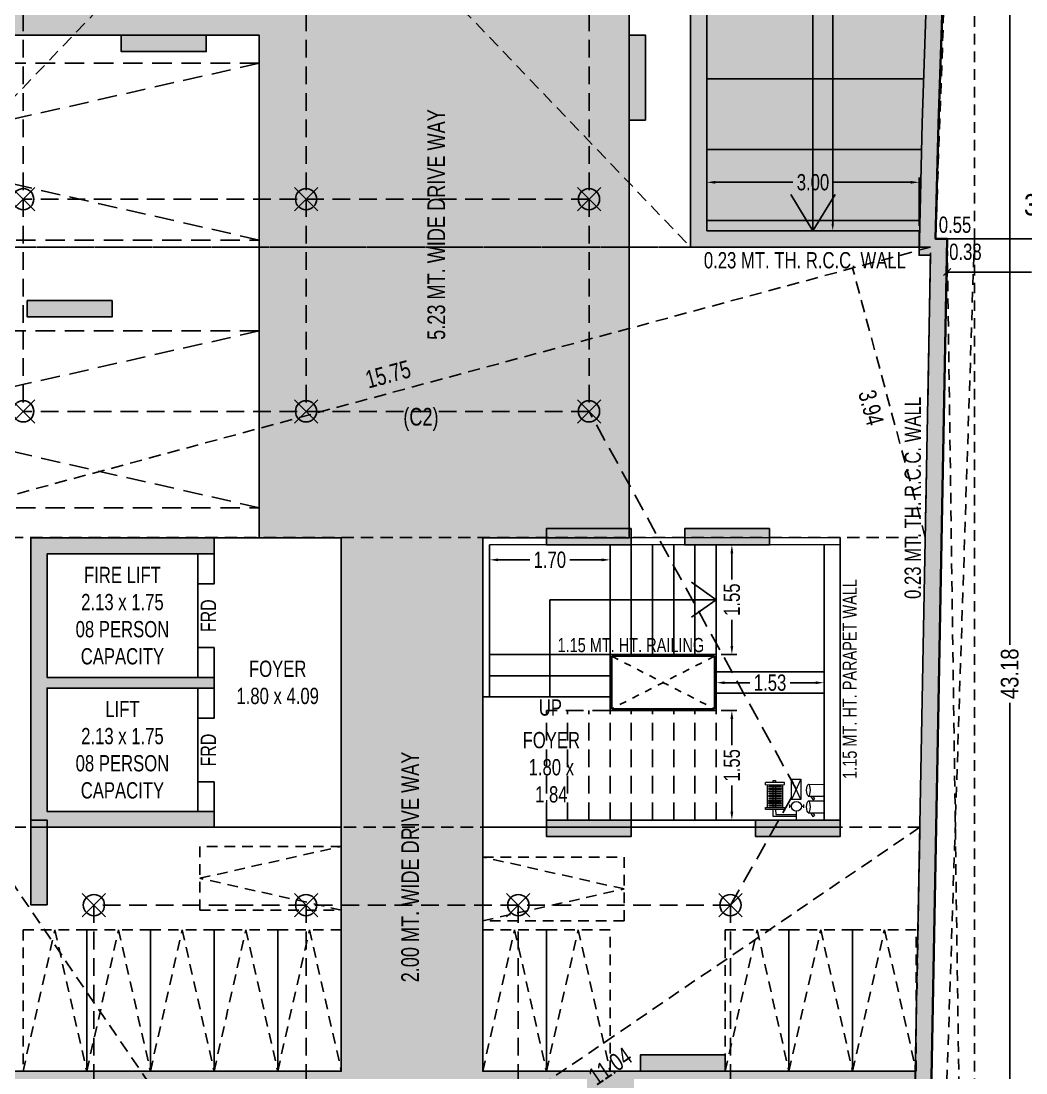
# Model space of a CAD drawing. Header units: millimetres. Extents: x 49 to 419, y 19 to 121.
# Drawn here: x 236.67 to 250.88, y 63.7 to 78.57 of the extents above; entities that cross this region are included whole.
import ezdxf
from ezdxf.enums import TextEntityAlignment as Align

# ---------------------------------------------------------------- set-up
doc = ezdxf.new("R2010")
doc.units = ezdxf.units.MM
doc.header["$MEASUREMENT"] = 0
doc.header["$PDMODE"] = 32
doc.header["$PDSIZE"] = 0.3
doc.linetypes.add('CONTINOUS', pattern=[0])
doc.linetypes.add('HIDDEN', pattern=[0.375, 0.25, -0.125])
for name, color, linetype, lineweight in [('A_BUILT UP', 1, 'Continuous', 35), ('A_DIM', 7, 'Continuous', 25), ('A_FIRE SYSTEM', 1, 'HIDDEN', 25), ('F.P.LINE', 1, 'Continuous', 30), ('g-r.c.c', 5, 'Continuous', 30), ('g-sol250', 250, 'Continuous', 9)]:
    doc.layers.add(name, color=color, linetype=linetype, lineweight=lineweight)
for name, color, linetype in [('A_CAR', 251, 'HIDDEN'), ('A_DUCT', 2, 'HIDDEN'), ('A_LESS WORK', 251, 'HIDDEN'), ('A_MARGIN', 7, 'Continuous'), ('A_PARKING', 7, 'HIDDEN'), ('A_RAMP', 7, 'Continuous'), ('A_ROAD', 73, 'Continuous'), ('A_SCOOTER', 251, 'HIDDEN'), ('A_STAIR', 144, 'Continuous'), ('A_TEXT', 7, 'Continuous'), ('A_TEXT C.', 7, 'Continuous'), ('A_Text D&W', 7, 'Continuous'), ('A_Text Wall', 2, 'Continuous'), ('A_Wall', 7, 'Continuous'), ('K DIM IN TO IN', 7, 'Continuous')]:
    doc.layers.add(name, color=color, linetype=linetype)
doc.styles.add('AAAAA', font='arial.ttf', dxfattribs={"width": 0.7})
doc.styles.add('AAL', font='simplex.shx')
doc.styles.add('ARIAL', font='arial.ttf')
doc.styles.add('Dinesh', font='swisscl.ttf')
doc.styles.add('ROMAND', font='swissc.ttf')
doc.styles.add('SWISS', font='swisscl.ttf')
doc.dimstyles.new('Dim', dxfattribs={"dimtxt": 0.21, "dimasz": 0.1, "dimexe": 0.0625, "dimexo": 0.0625, "dimgap": 9e-05, "dimtad": 0, "dimtoh": 1, "dimzin": 0, "dimdsep": 46, "dimtxsty": 'Dinesh', "dimcen": 0, "dimclrd": 256, "dimclre": 256, "dimclrt": 256, "dimadec": 0, "dimazin": 0, "dimtfac": 1, "dimtofl": 0, "dimtmove": 0, "dimatfit": 3, "dimfxl": 0, "dimtolj": 1, "dimtzin": 0, "dimlwd": -1, "dimarcsym": 1})
doc.dimstyles.new('GP', dxfattribs={"dimtxt": 0.23, "dimasz": 0.125, "dimexe": 0.025, "dimexo": 0.1, "dimgap": 0.05, "dimtad": 0, "dimzin": 0, "dimdsep": 46, "dimtxsty": 'AAL', "dimblk": 'ARCHTICK', "dimcen": -90, "dimdle": 0.025, "dimse1": 1, "dimse2": 1, "dimclrd": 256, "dimclre": 256, "dimclrt": 256, "dimazin": 0, "dimtfac": 1, "dimtix": 1, "dimtmove": 2, "dimatfit": 1, "dimfxl": 0.18, "dimtolj": 1, "dimtzin": 0, "dimlwd": -1, "dimlwe": -1, "dimarcsym": 2})
doc.dimstyles.new('LESSWORK', dxfattribs={"dimtxt": 0.23, "dimasz": 0.23, "dimexe": 0.23, "dimexo": 0.23, "dimgap": 0.05, "dimtad": 0, "dimzin": 0, "dimdsep": 46, "dimtxsty": 'AAAAA', "dimblk": 'NONE', "dimcen": 0.09, "dimdle": 0.23, "dimse1": 1, "dimse2": 1, "dimsd1": 1, "dimsd2": 1, "dimclrd": 256, "dimclre": 256, "dimclrt": 256, "dimadec": 0, "dimazin": 0, "dimtfac": 1, "dimtix": 1, "dimtofl": 0, "dimtmove": 2, "dimatfit": 3, "dimfxl": 0.23, "dimtolj": 1, "dimtzin": 0, "dimarcsym": 0})
doc.dimstyles.new('PARKING', dxfattribs={"dimtxt": 0.5, "dimasz": 0.12, "dimexe": 0.1, "dimexo": 0, "dimgap": 0.1, "dimtad": 0, "dimzin": 0, "dimdsep": 46, "dimtxsty": 'AAAAA', "dimblk1": 'OBLIQUE', "dimblk2": 'OBLIQUE', "dimsah": 1, "dimcen": 0, "dimdle": 0.1, "dimse1": 1, "dimse2": 1, "dimsd1": 1, "dimsd2": 1, "dimclrd": 7, "dimclre": 7, "dimclrt": 7, "dimadec": 0, "dimazin": 0, "dimtfac": 1, "dimtix": 1, "dimtofl": 0, "dimtmove": 2, "dimatfit": 3, "dimldrblk": 'OBLIQUE', "dimfxl": 0.1, "dimtolj": 1, "dimtzin": 0, "dimarcsym": 0})
doc.dimstyles.new('S-100', dxfattribs={"dimtxt": 0.23, "dimasz": 0.12, "dimexe": 0.1, "dimexo": 0, "dimgap": 0.1, "dimtad": 0, "dimzin": 0, "dimdsep": 46, "dimtxsty": 'ROMAND', "dimblk1": 'OBLIQUE', "dimblk2": 'OBLIQUE', "dimsah": 1, "dimcen": 0, "dimdle": 0.1, "dimclrd": 7, "dimclre": 7, "dimclrt": 7, "dimadec": 0, "dimazin": 0, "dimtfac": 1, "dimtix": 1, "dimtofl": 0, "dimtmove": 2, "dimatfit": 3, "dimldrblk": 'OBLIQUE', "dimfxl": 0.1, "dimtolj": 1, "dimtzin": 0, "dimarcsym": 0})
doc.dimstyles.new('SAT', dxfattribs={"dimtxt": 0.23, "dimasz": 0.11, "dimexe": 0.075, "dimexo": 0.075, "dimgap": 0.06, "dimtad": 0, "dimzin": 4, "dimdsep": 46, "dimtxsty": 'ARIAL', "dimblk": 'ARCHTICK', "dimcen": 0, "dimclrd": 256, "dimclre": 256, "dimadec": 0, "dimazin": 0, "dimtfac": 0.6, "dimtix": 1, "dimtofl": 0, "dimtmove": 2, "dimatfit": 3, "dimfxl": 0, "dimtolj": 1, "dimtzin": 0, "dimlwd": -1, "dimlwe": -1, "dimarcsym": 1})

# ---------------------------------------------------------------- blocks, each defined once
blk = doc.blocks.new('A$C601668E3')
at = {"layer": 'A_FIRE SYSTEM', "color": 1, "linetype": 'CONTINOUS', "lineweight": 13}
for p, q in [((0, 0), (0.002, -0.126)), ((-0.166, -0.108), (-0.388, -0.112)), ((-0.388, -0.112), (-0.385, -0.278)), ((-0.229, -0.109), (-0.255, -0.071)), ((-0.197, -0.108), (-0.231, -0.058)), ((0.001, -0.052), (0.328, -0.047)), ((0.295, -0.076), (0.001, -0.081)), ((0.172, -0.146), (0.44, -0.142)), ((0.173, -0.175), (0.172, -0.146)), ((0.297, -0.144), (0.295, -0.076)), ((0.328, -0.047), (0.33, -0.143)), ((0.44, -0.142), (0.44, -0.17)), ((-0.163, -0.274), (-0.385, -0.278)), ((-0.192, -0.344), (-0.227, -0.294)), ((-0.097, -0.225), (-0.097, -0.174)), ((-0.066, -0.197), (-0.097, -0.198)), ((-0.058, -0.294), (0.073, -0.292)), ((-0.058, -0.294), (0.078, -0.579)), ((-0.053, -0.582), (-0.058, -0.294)), ((-0.053, -0.582), (0.073, -0.292)), ((0.073, -0.195), (0.104, -0.194)), ((0.073, -0.292), (0.078, -0.579)), ((0.104, -0.222), (0.103, -0.171)), ((0.44, -0.17), (0.173, -0.175)), ((0.199, -0.175), (0.204, -0.498)), ((0.204, -0.498), (0.199, -0.175)), ((0.396, -0.196), (0.221, -0.2)), ((0.221, -0.2), (0.221, -0.205)), ((0.221, -0.205), (0.396, -0.202)), ((0.397, -0.23), (0.222, -0.233)), ((0.222, -0.233), (0.222, -0.239)), ((0.222, -0.239), (0.397, -0.236)), ((0.398, -0.264), (0.222, -0.267)), ((0.222, -0.267), (0.222, -0.273)), ((0.222, -0.273), (0.398, -0.27)), ((0.303, -0.497), (0.297, -0.173)), ((0.33, -0.172), (0.336, -0.496)), ((0.396, -0.202), (0.396, -0.196)), ((0.397, -0.236), (0.397, -0.23)), ((0.398, -0.27), (0.398, -0.264)), ((0.414, -0.171), (0.42, -0.494)), ((-0.162, -0.344), (-0.384, -0.347)), ((-0.384, -0.347), (-0.381, -0.513)), ((-0.225, -0.345), (-0.251, -0.307)), ((0.398, -0.298), (0.223, -0.301)), ((0.223, -0.301), (0.223, -0.306)), ((0.223, -0.306), (0.398, -0.303)), ((0.399, -0.332), (0.223, -0.335)), ((0.223, -0.335), (0.224, -0.34)), ((0.224, -0.34), (0.399, -0.337)), ((0.399, -0.365), (0.224, -0.368)), ((0.224, -0.368), (0.224, -0.374)), ((0.224, -0.374), (0.399, -0.371)), ((0.4, -0.399), (0.225, -0.402)), ((0.225, -0.402), (0.225, -0.408)), ((0.225, -0.408), (0.4, -0.405)), ((0.4, -0.433), (0.225, -0.436)), ((0.225, -0.436), (0.225, -0.442)), ((0.225, -0.442), (0.401, -0.439)), ((0.398, -0.303), (0.398, -0.298)), ((0.399, -0.337), (0.399, -0.332)), ((0.399, -0.371), (0.399, -0.365)), ((0.4, -0.405), (0.4, -0.399)), ((0.401, -0.439), (0.4, -0.433)), ((-0.159, -0.51), (-0.381, -0.513)), ((0.078, -0.579), (-0.053, -0.582)), ((0.446, -0.494), (0.178, -0.499)), ((0.178, -0.499), (0.179, -0.528)), ((0.179, -0.528), (0.446, -0.523)), ((0.401, -0.467), (0.226, -0.47)), ((0.226, -0.47), (0.226, -0.475)), ((0.226, -0.475), (0.401, -0.472)), ((0.304, -0.556), (0.303, -0.525)), ((0.337, -0.556), (0.304, -0.556)), ((0.336, -0.525), (0.337, -0.556)), ((0.401, -0.472), (0.401, -0.467)), ((0.446, -0.494), (0.446, -0.523))]:
    blk.add_line(p, q, dxfattribs=at)
for centre, major_axis, ratio, start_param, end_param in [((-0.229, -0.089), (0.0218, 0.0226), 1, 0.810661, 1.722002), ((-0.165, -0.191), (-0.0014, 0.083), 0.29661, 1.570796327641413, 7.853981634820997), ((0.003, -0.196), (0.0485, 0.0502), 1, 3.926991, 10.210176), ((-0.225, -0.325), (0.0226, -0.0218), 1, 2.381457, 3.292798), ((-0.161, -0.427), (-0.0014, 0.083), 0.29661, 1.570796327641413, 7.853981634820997)]:
    blk.add_ellipse(centre, major_axis=major_axis, ratio=ratio, start_param=start_param, end_param=end_param, dxfattribs=at)
blk = doc.blocks.new('*D54')
at = {"layer": 'A_STAIR', "color": 7, "lineweight": -2, "transparency": 16777216}
for p, q in [((246.574, 71.165), (246.795, 71.165)), ((246.725, 71.045), (246.725, 70.675)), ((246.725, 69.736), (246.725, 70.106)), ((246.573, 69.616), (246.795, 69.616))]:
    blk.add_line(p, q, dxfattribs=at)
at = {"layer": 'A_STAIR', "color": 7, "transparency": 16777216}
for points in [[(246.705, 71.045), (246.745, 71.045), (246.725, 71.165)], [(246.705, 69.736), (246.745, 69.736), (246.725, 69.616)]]:
    blk.add_solid(points, dxfattribs=at)
at = {"layer": 'Defpoints', "color": 0, "transparency": 16777216}
for p in [(246.504, 71.165), (246.725, 71.165), (246.503, 69.616)]:
    blk.add_point(p, dxfattribs=at)
at = {"layer": 'A_STAIR', "color": 7, "transparency": 16777216, "insert": (246.725, 70.391), "char_height": 0.23, "attachment_point": 5, "rotation": 90, "style": 'Dinesh'}
blk.add_mtext('\\A1;1.55', dxfattribs=at)
blk = doc.blocks.new('_OBLIQUE')
at = {"color": 0, "linetype": 'ByBlock'}
blk.add_line((-0.5, -0.5), (0.5, 0.5), dxfattribs=at)
blk = doc.blocks.new('*D55')
at = {"layer": 'A_STAIR', "color": 7, "lineweight": -2, "transparency": 16777216}
for p, q in [((246.503, 69.3), (246.503, 69.147)), ((248.028, 69.3), (248.028, 69.147)), ((246.623, 69.217), (246.981, 69.217)), ((247.908, 69.217), (247.55, 69.217))]:
    blk.add_line(p, q, dxfattribs=at)
at = {"layer": 'A_STAIR', "color": 7, "transparency": 16777216}
for points in [[(246.623, 69.237), (246.623, 69.197), (246.503, 69.217)], [(247.908, 69.237), (247.908, 69.197), (248.028, 69.217)]]:
    blk.add_solid(points, dxfattribs=at)
at = {"layer": 'Defpoints', "color": 0, "transparency": 16777216}
for p in [(246.503, 69.37), (248.028, 69.37), (248.028, 69.217)]:
    blk.add_point(p, dxfattribs=at)
at = {"layer": 'A_STAIR', "color": 7, "transparency": 16777216, "insert": (247.265, 69.217), "char_height": 0.23, "attachment_point": 5, "style": 'Dinesh'}
blk.add_mtext('\\A1;1.53', dxfattribs=at)
blk = doc.blocks.new('*D56')
at = {"layer": 'A_STAIR', "color": 7, "lineweight": -2, "transparency": 16777216}
for p, q in [((246.573, 68.824), (246.795, 68.824)), ((246.725, 68.704), (246.725, 68.333)), ((246.725, 67.394), (246.725, 67.765)), ((246.573, 67.274), (246.795, 67.274))]:
    blk.add_line(p, q, dxfattribs=at)
at = {"layer": 'A_STAIR', "color": 7, "transparency": 16777216}
for points in [[(246.705, 68.704), (246.745, 68.704), (246.725, 68.824)], [(246.705, 67.394), (246.745, 67.394), (246.725, 67.274)]]:
    blk.add_solid(points, dxfattribs=at)
at = {"layer": 'Defpoints', "color": 0, "transparency": 16777216}
for p in [(246.503, 68.824), (246.503, 67.274), (246.725, 67.274)]:
    blk.add_point(p, dxfattribs=at)
at = {"layer": 'A_STAIR', "color": 7, "transparency": 16777216, "insert": (246.725, 68.049), "char_height": 0.23, "attachment_point": 5, "rotation": 90, "style": 'Dinesh'}
blk.add_mtext('\\A1;1.55', dxfattribs=at)
blk = doc.blocks.new('*D57')
at = {"layer": 'Defpoints', "color": 0, "linetype": 'HIDDEN', "ltscale": 0.6, "transparency": 16777216}
for p in [(250.027, 90.934), (250.154, 90.934), (250.154, 75.49)]:
    blk.add_point(p, dxfattribs=at)
at = {"layer": 'A_LESS WORK', "color": 7, "linetype": 'HIDDEN', "ltscale": 0.6, "transparency": 16777216, "insert": (250.027, 83.212), "char_height": 0.23, "attachment_point": 5, "rotation": 90, "style": 'SWISS'}
blk.add_mtext('\\A1;15.44', dxfattribs=at)
blk = doc.blocks.new('_None')
blk = doc.blocks.new('*D58')
at = {"layer": 'Defpoints', "color": 0, "linetype": 'HIDDEN', "ltscale": 0.6, "transparency": 16777216}
for p in [(250.154, 75.69), (249.606, 75.49), (250.154, 75.49)]:
    blk.add_point(p, dxfattribs=at)
at = {"layer": 'A_LESS WORK', "color": 7, "linetype": 'HIDDEN', "ltscale": 0.6, "transparency": 16777216, "insert": (249.88, 75.69), "char_height": 0.23, "attachment_point": 5, "style": 'SWISS'}
blk.add_mtext('\\A1;0.55', dxfattribs=at)
blk = doc.blocks.new('*D59')
at = {"layer": 'Defpoints', "color": 0, "linetype": 'HIDDEN', "ltscale": 0.6, "transparency": 16777216}
for p in [(249.769, 75.49), (250.154, 75.49), (250.154, 75.307)]:
    blk.add_point(p, dxfattribs=at)
at = {"layer": 'A_LESS WORK', "color": 7, "linetype": 'HIDDEN', "ltscale": 0.6, "transparency": 16777216, "insert": (250.027, 75.307), "char_height": 0.23, "attachment_point": 5, "style": 'SWISS'}
blk.add_mtext('\\A1;0.38', dxfattribs=at)
blk = doc.blocks.new('*D60')
at = {"layer": 'Defpoints', "color": 0, "linetype": 'HIDDEN', "ltscale": 0.6, "transparency": 16777216}
for p in [(250.154, 75.49), (249.931, 47.753), (250.154, 47.753)]:
    blk.add_point(p, dxfattribs=at)
at = {"layer": 'A_LESS WORK', "color": 7, "linetype": 'HIDDEN', "ltscale": 0.6, "transparency": 16777216, "insert": (249.931, 61.622), "char_height": 0.23, "attachment_point": 5, "rotation": 90, "style": 'SWISS'}
blk.add_mtext('\\A1;27.74', dxfattribs=at)
blk = doc.blocks.new('*D72')
at = {"layer": 'A_DIM', "transparency": 16777216}
for p, q in [((250.204, 90.934), (250.704, 90.934)), ((250.204, 47.753), (250.704, 47.753))]:
    blk.add_line(p, q, dxfattribs=at)
at = {"layer": 'A_DIM', "color": 7, "linetype": 'Continuous', "transparency": 16777216}
for p, q in [((250.654, 90.814), (250.654, 69.753)), ((250.654, 47.873), (250.654, 68.933))]:
    blk.add_line(p, q, dxfattribs=at)
at = {"layer": 'A_DIM', "color": 7, "transparency": 16777216}
for points in [[(250.634, 90.814), (250.674, 90.814), (250.654, 90.934)], [(250.634, 47.873), (250.674, 47.873), (250.654, 47.753)]]:
    blk.add_solid(points, dxfattribs=at)
at = {"layer": 'Defpoints', "color": 0, "transparency": 16777216}
for p in [(250.154, 90.934), (250.654, 90.934), (250.154, 47.753)]:
    blk.add_point(p, dxfattribs=at)
at = {"layer": 'A_DIM', "color": 7, "transparency": 16777216, "insert": (250.654, 69.343), "char_height": 0.25, "attachment_point": 5, "rotation": 90, "style": 'ROMAND'}
blk.add_mtext('\\A1;43.18', dxfattribs=at)
blk = doc.blocks.new('*D78')
at = {"layer": 'A_MARGIN', "lineweight": -2, "transparency": 16777216}
for p, q in [((249.769, 75.428), (249.769, 74.96)), ((252.77, 75.425), (252.769, 74.957))]:
    blk.add_line(p, q, dxfattribs=at)
at = {"layer": 'A_MARGIN', "transparency": 16777216}
for p, q in [((249.769, 75.023), (250.961, 75.022)), ((252.769, 75.02), (251.577, 75.021))]:
    blk.add_line(p, q, dxfattribs=at)
at = {"layer": 'Defpoints', "color": 0, "transparency": 16777216}
for p in [(249.769, 75.49), (252.77, 75.488), (252.769, 75.02)]:
    blk.add_point(p, dxfattribs=at)
at = {"layer": 'A_MARGIN', "transparency": 16777216, "xscale": 0.1, "yscale": 0.1, "zscale": 0.1}
for p, rotation in [((249.769, 75.023), 179.9441353687999), ((252.769, 75.02), 359.9441353687998)]:
    blk.add_blockref('_OBLIQUE', p, dxfattribs=dict(at, rotation=rotation))
at = {"layer": 'A_MARGIN', "transparency": 16777216, "insert": (251.269, 75.021), "char_height": 0.25, "attachment_point": 5, "rotation": 359.9441, "style": 'Dinesh'}
blk.add_mtext('\\A1;3.00', dxfattribs=at)
blk = doc.blocks.new('*D82')
at = {"layer": 'A_RAMP', "color": 7, "lineweight": -2, "transparency": 16777216}
for p, q in [((246.371, 75.676), (246.371, 76.361)), ((246.491, 76.291), (247.585, 76.291)), ((249.253, 76.291), (248.159, 76.291)), ((249.373, 75.676), (249.373, 76.361))]:
    blk.add_line(p, q, dxfattribs=at)
at = {"layer": 'A_RAMP', "color": 7, "transparency": 16777216}
for points in [[(246.491, 76.311), (246.491, 76.271), (246.371, 76.291)], [(249.253, 76.311), (249.253, 76.271), (249.373, 76.291)]]:
    blk.add_solid(points, dxfattribs=at)
at = {"layer": 'Defpoints', "color": 0, "transparency": 16777216}
for p in [(249.373, 76.291), (246.371, 75.606), (249.373, 75.606)]:
    blk.add_point(p, dxfattribs=at)
at = {"layer": 'A_RAMP', "color": 7, "transparency": 16777216, "insert": (247.872, 76.291), "char_height": 0.23, "attachment_point": 5, "style": 'Dinesh'}
blk.add_mtext('\\A1;3.00', dxfattribs=at)
blk = doc.blocks.new('*D86')
at = {"layer": 'A_RAMP', "lineweight": -2, "transparency": 16777216}
for p, q in [((247.934, 85.104), (248.213, 85.104)), ((247.934, 75.606), (248.213, 75.606))]:
    blk.add_line(p, q, dxfattribs=at)
at = {"layer": 'A_RAMP', "transparency": 16777216}
for p, q in [((248.151, 85.004), (248.151, 80.572)), ((248.151, 75.706), (248.151, 80.138))]:
    blk.add_line(p, q, dxfattribs=at)
for points in [[(248.134, 85.004), (248.168, 85.004), (248.151, 85.104)], [(248.134, 75.706), (248.168, 75.706), (248.151, 75.606)]]:
    blk.add_solid(points, dxfattribs=at)
at = {"layer": 'Defpoints', "color": 0, "transparency": 16777216}
for p in [(247.872, 85.104), (247.872, 75.606), (248.151, 75.606)]:
    blk.add_point(p, dxfattribs=at)
at = {"layer": 'A_RAMP', "transparency": 16777216, "insert": (248.151, 80.355), "char_height": 0.21, "attachment_point": 5, "rotation": 90, "style": 'Dinesh'}
blk.add_mtext('\\A1;9.50', dxfattribs=at)
blk = doc.blocks.new('*D194')
at = {"layer": 'Defpoints', "color": 0, "ltscale": 0.7, "transparency": 16777216}
for p in [(236.015, 67.175), (249.307, 48.291), (249.026, 48.1)]:
    blk.add_point(p, dxfattribs=at)
at = {"layer": 'A_PARKING', "color": 0, "ltscale": 0.7, "transparency": 16777216, "insert": (242.801, 57.829), "char_height": 0.25, "attachment_point": 5, "rotation": 304.2983, "style": 'Dinesh'}
blk.add_mtext('\\A1;23.09', dxfattribs=at)
blk = doc.blocks.new('_ArchTick')
at = {"const_width": 0.15}
blk.add_lwpolyline([(-0.5, -0.5), (0.5, 0.5)], dxfattribs=at)
blk = doc.blocks.new('*D195')
at = {"layer": 'Defpoints', "color": 0, "ltscale": 0.7, "transparency": 16777216}
for p in [(249.384, 67.175), (249.567, 66.907), (240.26, 60.952)]:
    blk.add_point(p, dxfattribs=at)
at = {"layer": 'A_PARKING', "color": 0, "ltscale": 0.7, "transparency": 16777216, "insert": (245.005, 63.795), "char_height": 0.25, "attachment_point": 5, "rotation": 34.2983, "style": 'Dinesh'}
blk.add_mtext('\\A1;11.04', dxfattribs=at)
blk = doc.blocks.new('*D197')
at = {"layer": 'Defpoints', "color": 0, "ltscale": 0.7, "transparency": 16777216}
for p in [(249.466, 75.63), (249.535, 75.376), (234.33, 71.27)]:
    blk.add_point(p, dxfattribs=at)
at = {"layer": 'A_PARKING', "color": 0, "ltscale": 0.7, "transparency": 16777216, "insert": (241.864, 73.577), "char_height": 0.25, "attachment_point": 5, "rotation": 15.112, "style": 'Dinesh'}
blk.add_mtext('\\A1;15.75', dxfattribs=at)
blk = doc.blocks.new('*D198')
at = {"layer": 'Defpoints', "color": 0, "ltscale": 0.7, "transparency": 16777216}
for p in [(248.432, 75.078), (249.46, 71.27), (249.207, 71.201)]:
    blk.add_point(p, dxfattribs=at)
at = {"layer": 'A_PARKING', "color": 0, "ltscale": 0.7, "transparency": 16777216, "insert": (248.693, 73.105), "char_height": 0.25, "attachment_point": 5, "rotation": 285.112, "style": 'Dinesh'}
blk.add_mtext('\\A1;3.94', dxfattribs=at)
blk = doc.blocks.new('A$C7DEE5F00')
at = {"layer": 'A_SCOOTER', "ltscale": 0.6}
blk.add_lwpolyline([(0, 0), (0.9, 0), (0.9, 2), (0, 2)], close=True, dxfattribs=at)
blk.add_lwpolyline([(0, 0), (0.45, 2), (0.9, 0)], dxfattribs=at)
blk = doc.blocks.new('CAR1')
at = {"layer": 'A_CAR', "ltscale": 1.1}
blk.add_lwpolyline([(2.5, 0), (2.5, -5.5), (0, -5.5), (0, 0)], close=True, dxfattribs=at)
blk.add_lwpolyline([(0, 0), (1.25, -5.5), (2.5, 0)], dxfattribs=at)
blk = doc.blocks.new('A$C43F9707E')
at = {"layer": 'A_FIRE SYSTEM', "linetype": 'CONTINOUS'}
for p, q in [((0.165, -0.165), (-0.165, 0.165)), ((-0.165, -0.165), (0.165, 0.165))]:
    blk.add_line(p, q, dxfattribs=at)
blk.add_circle((0, 0), 0.15, dxfattribs=at)
blk = doc.blocks.new('A$C2EEB2833')
at = {"layer": 'A_FIRE SYSTEM'}
for p, q in [((-10.931, 17.342), (-10.931, 5.342)), ((-6.931, 17.342), (-6.931, 5.342)), ((-2.931, 17.342), (-2.931, 5.342)), ((-2.931, 8.342), (-10.931, 8.342)), ((-2.931, 5.342), (-10.931, 5.342)), ((0, 0), (-2.931, 5.342)), ((-0.931, -1.638), (0, 0)), ((-0.931, -1.638), (-9.931, -1.638)), ((-9.931, -1.638), (-9.931, -13.638)), ((-6.931, -1.638), (-6.931, -13.638)), ((-3.931, -1.638), (-3.931, -16.638)), ((-0.931, -1.638), (-0.931, -16.638))]:
    blk.add_line(p, q, dxfattribs=at)
for p in [(-10.931, 8.342), (-6.931, 8.342), (-2.931, 8.342), (-10.931, 5.342), (-6.931, 5.342), (-2.931, 5.342), (-9.931, -1.638), (-6.931, -1.638), (-3.931, -1.638), (-0.931, -1.638)]:
    blk.add_blockref('A$C43F9707E', p, dxfattribs=at)
blk = doc.blocks.new('*D272')
at = {"layer": 'A_STAIR', "color": 7, "lineweight": -2, "transparency": 16777216}
for p, q in [((243.3, 71.096), (243.3, 70.884)), ((245.003, 71.096), (245.003, 70.884)), ((243.42, 70.954), (243.867, 70.954)), ((244.883, 70.954), (244.436, 70.954))]:
    blk.add_line(p, q, dxfattribs=at)
at = {"layer": 'A_STAIR', "color": 7, "transparency": 16777216}
for points in [[(243.42, 70.974), (243.42, 70.934), (243.3, 70.954)], [(244.883, 70.974), (244.883, 70.934), (245.003, 70.954)]]:
    blk.add_solid(points, dxfattribs=at)
at = {"layer": 'Defpoints', "color": 0, "transparency": 16777216}
for p in [(243.3, 71.166), (245.003, 71.166), (243.3, 70.954)]:
    blk.add_point(p, dxfattribs=at)
at = {"layer": 'A_STAIR', "color": 7, "transparency": 16777216, "insert": (244.151, 70.954), "char_height": 0.23, "attachment_point": 5, "style": 'Dinesh'}
blk.add_mtext('\\A1;1.70', dxfattribs=at)
blk = doc.blocks.new('*D295')
at = {"layer": 'Defpoints', "color": 0, "transparency": 16777216}
for p in [(249.607, 75.974), (249.606, 75.491), (252.77, 75.488)]:
    blk.add_point(p, dxfattribs=at)
at = {"layer": 'K DIM IN TO IN', "color": 7, "lineweight": -3, "transparency": 16777216, "insert": (251.189, 75.972), "char_height": 0.3, "attachment_point": 5, "rotation": 359.9441, "style": 'ROMAND'}
blk.add_mtext('\\A1;3.30', dxfattribs=at)
blk = doc.blocks.new('*D296')
at = {"layer": 'Defpoints', "color": 0, "transparency": 16777216}
for p in [(250.164, 91.385), (250.713, 91.366), (249.606, 75.491)]:
    blk.add_point(p, dxfattribs=at)
at = {"layer": 'K DIM IN TO IN', "color": 7, "lineweight": -3, "transparency": 16777216, "insert": (250.434, 83.419), "char_height": 0.3, "attachment_point": 5, "rotation": 87.9909, "style": 'ROMAND'}
blk.add_mtext('\\A1;15.75', dxfattribs=at)

msp = doc.modelspace()

# ---------------------------------------------------------------- hatches: boundary and pattern name
at = {"layer": 'A_ROAD'}
h = msp.add_hatch(color=256, dxfattribs=at)
h.dxf.hatch_style = 1
edge = h.paths.add_edge_path()
edge.add_line((249.658, 84.236), (249.808, 87.808))
edge.add_line((249.808, 87.808), (249.915, 90.704))
edge.add_line((249.915, 90.704), (231.222, 90.704))
edge.add_line((231.222, 90.704), (231.275, 82.727))
edge.add_line((231.275, 82.727), (234.313, 82.727))
edge.add_line((234.313, 82.727), (234.313, 84.702))
edge.add_arc((237.313, 84.702), 3, 90, 180, ccw=False)
edge.add_line((237.313, 87.702), (243.371, 87.702))
edge.add_arc((243.371, 84.702), 3, 0, 90, ccw=False)
edge.add_line((246.371, 84.702), (246.371, 75.606))
edge.add_line((246.371, 75.606), (249.373, 75.606))
edge.add_line((249.373, 75.606), (249.417, 77.13))
edge.add_line((249.417, 77.13), (249.658, 84.236))
msp.add_hatch(color=256, dxfattribs=at).paths.add_polyline_path([(241.203, 56.676), (235.842, 56.676), (235.809, 54.676), (245.026, 54.676), (245.026, 49.825), (247.026, 48.963), (247.026, 54.676), (249.15, 54.676), (249.187, 56.676), (243.203, 56.676), (243.203, 61.725), (249.282, 61.725), (249.319, 63.725), (243.203, 63.725), (243.204, 71.266), (245.275, 71.266), (245.275, 81.44), (234.543, 81.44), (234.543, 78.37), (240.043, 78.37), (240.043, 71.267), (241.203, 71.267), (241.203, 63.725), (235.958, 63.725), (235.925, 61.725), (241.203, 61.725)])
at = {"layer": 'A_Wall'}
h = msp.add_hatch(color=256, dxfattribs=at)
h.dxf.hatch_style = 1
h.paths.add_polyline_path([(249.25, 47.753), (249.769, 75.49), (249.606, 75.491), (249.647, 77.123), (249.888, 84.227), (250.038, 87.799), (250.154, 90.934), (230.99, 90.934), (231.061, 80.23), (231.071, 77.997), (234.071, 77.997), (234.102, 70.885), (235.847, 70.849), (235.562, 53.657)])
h.paths.add_polyline_path([(249.026, 48.1), (249.535, 75.261), (249.371, 75.261), (249.417, 77.13), (249.658, 84.236), (249.808, 87.808), (249.915, 90.704), (231.222, 90.704), (231.304, 78.227), (234.3, 78.227), (234.331, 71.111), (236.079, 71.074), (235.795, 53.807)], flags=16)
h.paths.add_polyline_path([(249.373, 75.376), (246.141, 75.376), (246.141, 84.702, 0.414214), (243.371, 87.472), (237.313, 87.472, 0.414214), (234.543, 84.702), (234.543, 82.727), (234.313, 82.727), (234.313, 84.702, -0.414214), (237.313, 87.702), (243.371, 87.702, -0.414214), (246.371, 84.702), (246.371, 75.606), (249.373, 75.606)], flags=0)
h.paths.add_polyline_path([(246.503, 69.616), (246.503, 68.824), (245.003, 68.824), (245.003, 69.616)], flags=0)
h.paths.add_polyline_path([(246.478, 69.591), (246.478, 68.849), (245.028, 68.849), (245.028, 69.591)], flags=0)
h.paths.add_polyline_path([(239.403, 71.267), (239.403, 70.614), (239.173, 70.614), (239.173, 69.714), (239.403, 69.714), (239.403, 68.715), (239.173, 68.715), (239.173, 67.815), (239.403, 67.815), (239.403, 67.175), (236.813, 67.175), (236.813, 71.267)], flags=0)
h.paths.add_polyline_path([(248.603, 67.786), (248.603, 70.742), (248.181, 70.742), (248.181, 67.786)], flags=8)
h.paths.add_polyline_path([(244.188, 69.535), (246.407, 69.535), (246.407, 69.957), (244.188, 69.957)], flags=8)
h.paths.add_polyline_path([(243.936, 68.622), (244.372, 68.622), (244.372, 69.107), (243.936, 69.107)], flags=8)
h.paths.add_polyline_path([(237.4, 67.446), (238.822, 67.446), (238.822, 69.092), (237.4, 69.092)], flags=8)
h.paths.add_polyline_path([(237.4, 69.341), (238.822, 69.341), (238.822, 70.987), (237.4, 70.987)], flags=8)
h.paths.add_polyline_path([(239.557, 69.885), (239.557, 70.439), (239.093, 70.439), (239.093, 69.885)], flags=8)
h.paths.add_polyline_path([(239.557, 67.986), (239.557, 68.54), (239.093, 68.54), (239.093, 67.986)], flags=8)
h = msp.add_hatch(color=256, dxfattribs=at)
h.dxf.hatch_style = 1
edge = h.paths.add_edge_path()
edge.add_arc((243.371, 84.702), 3, 360, 450)
edge.add_line((243.371, 87.702), (237.313, 87.702))
edge.add_arc((237.313, 84.702), 3, 90, 180)
edge.add_line((234.313, 84.702), (234.313, 82.727))
edge.add_line((234.313, 82.727), (234.543, 82.727))
edge.add_line((234.543, 82.727), (234.543, 84.702))
edge.add_arc((237.313, 84.702), 2.77, 90, 180, ccw=False)
edge.add_line((237.313, 87.472), (243.371, 87.472))
edge.add_arc((243.371, 84.702), 2.77, 0, 90, ccw=False)
edge.add_line((246.141, 84.702), (246.141, 75.376))
edge.add_line((246.141, 75.376), (249.373, 75.376))
edge.add_line((249.373, 75.376), (249.373, 75.606))
edge.add_line((249.373, 75.606), (246.371, 75.606))
edge.add_line((246.371, 75.606), (246.371, 84.702))
at = {"layer": 'g-sol250'}
h = msp.add_hatch(color=7, dxfattribs=at)
h.dxf.hatch_style = 1
h.paths.add_polyline_path([(245.505, 77.17), (245.275, 77.17), (245.275, 78.37), (245.505, 78.37)])
h.paths.add_polyline_path([(239.292, 78.37), (239.292, 78.14), (238.092, 78.14), (238.092, 78.37)])
h.paths.add_polyline_path([(236.337, 78.37), (236.337, 78.14), (235.137, 78.14), (235.137, 78.37)])
h.paths.add_polyline_path([(243.872, 81.67), (243.872, 81.44), (242.672, 81.44), (242.672, 81.67)])
h.paths.add_polyline_path([(245.505, 84.93), (245.275, 84.93), (245.275, 86.13), (245.505, 86.13)])
h.paths.add_polyline_path([(240.067, 86.915), (240.067, 86.685), (238.867, 86.685), (238.867, 86.915)])
h.paths.add_polyline_path([(235.367, 84.93), (235.137, 84.93), (235.137, 86.13), (235.367, 86.13)])
h.paths.add_polyline_path([(237.962, 74.619), (237.962, 74.389), (236.762, 74.389), (236.762, 74.619)])
h.paths.add_polyline_path([(236.337, 71.396), (236.337, 71.166), (235.137, 71.166), (235.137, 71.396)])
h.paths.add_polyline_path([(245.302, 71.396), (245.302, 71.166), (244.102, 71.166), (244.102, 71.396)])
h.paths.add_polyline_path([(245.302, 67.275), (245.302, 67.045), (244.102, 67.045), (244.102, 67.275)])
h.paths.add_polyline_path([(246.632, 63.955), (246.632, 63.725), (245.432, 63.725), (245.432, 63.955)])
h.paths.add_polyline_path([(248.257, 60.076), (248.257, 59.846), (247.057, 59.846), (247.057, 60.076)])
h.paths.add_polyline_path([(248.257, 56.906), (248.257, 56.676), (247.057, 56.676), (247.057, 56.906)])
h.paths.add_polyline_path([(244.697, 56.906), (244.697, 56.676), (243.497, 56.676), (243.497, 56.906)])
h.paths.add_polyline_path([(238.012, 56.906), (238.012, 56.676), (236.812, 56.676), (236.812, 56.906)])
h.paths.add_polyline_path([(236.812, 53.375), (238.006, 52.853), (237.914, 52.642), (236.812, 53.118)])
h.paths.add_polyline_path([(241.897, 50.924), (241.897, 51.175), (243.09, 50.66), (242.999, 50.449)])
h.paths.add_polyline_path([(248.027, 51.132), (248.257, 51.132), (248.257, 49.932), (248.027, 49.932)])
h.paths.add_polyline_path([(237.043, 66.076), (236.813, 66.076), (236.813, 67.276), (237.043, 67.276)])
h.paths.add_polyline_path([(240.002, 60.076), (240.002, 59.846), (238.802, 59.846), (238.802, 60.076)])
h.paths.add_polyline_path([(248.257, 67.275), (248.257, 67.045), (247.057, 67.045), (247.057, 67.275)])
h.paths.add_polyline_path([(247.258, 71.396), (247.258, 71.166), (246.058, 71.166), (246.058, 71.396)])
h = msp.add_hatch(color=7, dxfattribs=at)
h.dxf.hatch_style = 1
h.paths.add_polyline_path([(236.813, 67.175), (239.403, 67.175), (239.403, 67.397), (237.043, 67.397), (237.043, 69.142), (239.403, 69.142), (239.403, 69.292), (237.043, 69.292), (237.043, 71.037), (239.403, 71.037), (239.403, 71.267), (236.813, 71.267)])

# ---------------------------------------------------------------- linework, layer by layer
at = {"layer": 'A_BUILT UP'}
msp.add_lwpolyline([(249.25, 47.753), (249.769, 75.49), (249.606, 75.49), (249.647, 77.123), (249.888, 84.227), (250.038, 87.799), (250.154, 90.934), (230.99, 90.934), (231.061, 80.23), (231.071, 77.997), (234.071, 77.997), (234.102, 70.885), (235.847, 70.849), (235.562, 53.657)], close=True, dxfattribs=at)
at = {"layer": 'A_DUCT', "color": 7, "linetype": 'HIDDEN', "ltscale": 0.35}
for p, q in [((245.028, 69.591), (246.478, 68.849)), ((246.478, 69.591), (245.028, 68.849))]:
    msp.add_line(p, q, dxfattribs=at)
at = {"layer": 'A_LESS WORK', "linetype": 'HIDDEN', "ltscale": 0.6}
for p, q in [((250.154, 75.49), (249.25, 47.753)), ((250.154, 47.753), (249.769, 75.49))]:
    msp.add_line(p, q, dxfattribs=at)
msp.add_lwpolyline([(249.606, 75.49), (250.154, 75.49), (250.154, 90.934)], close=True, dxfattribs=at)
at = {"layer": 'A_LESS WORK', "linetype": 'HIDDEN', "ltscale": 0.6, "flags": 128}
msp.add_lwpolyline([(250.154, 75.49), (249.769, 75.49), (249.25, 47.753), (250.154, 47.753)], close=True, dxfattribs=at)
at = {"layer": 'A_PARKING', "ltscale": 0.7}
for p, q in [((234.543, 87.472), (246.141, 75.376)), ((246.141, 87.472), (234.543, 75.376)), ((249.535, 75.376), (234.33, 71.27)), ((249.46, 71.27), (248.432, 75.078)), ((249.026, 48.1), (236.015, 67.175)), ((249.384, 67.175), (240.26, 60.952))]:
    msp.add_line(p, q, dxfattribs=at)
for points in [[(246.141, 75.376), (234.543, 75.376), (234.543, 87.472), (246.141, 87.472)], [(249.535, 75.376), (234.312, 75.376), (234.33, 71.27), (249.46, 71.27)], [(249.026, 48.1), (235.795, 53.807), (236.015, 67.175), (249.384, 67.175)]]:
    msp.add_lwpolyline(points, close=True, dxfattribs=at)
at = {"layer": 'A_RAMP'}
for p, q in [((246.371, 77.753), (249.438, 77.753)), ((246.371, 76.753), (249.408, 76.753)), ((246.371, 75.753), (249.383, 75.753))]:
    msp.add_line(p, q, dxfattribs=at)
msp.add_lwpolyline([(247.872, 75.606), (247.872, 85.104, 0.363247), (243.77, 89.205), (237.313, 89.205, 0.414214), (232.811, 84.704), (232.811, 82.727)], format="xyb", dxfattribs=at)
msp.add_lwpolyline([(248.186, 76.119), (247.872, 75.606), (247.558, 76.119)], dxfattribs=at)
at = {"layer": 'A_ROAD', "color": 7, "flags": 128}
msp.add_lwpolyline([(249.282, 61.725), (249.319, 63.725), (243.203, 63.725), (243.204, 71.266), (245.275, 71.266), (245.275, 81.44), (234.543, 81.44), (234.543, 78.37), (240.043, 78.37), (240.043, 71.267), (241.203, 71.267), (241.203, 63.725), (235.958, 63.725), (235.925, 61.725)], dxfattribs=at)
at = {"layer": 'A_STAIR', "color": 7}
for p, q in [((245.003, 69.616), (245.003, 71.166)), ((245.303, 69.616), (245.303, 71.166)), ((245.603, 69.616), (245.603, 71.165)), ((245.903, 69.616), (245.903, 71.165)), ((246.203, 69.616), (246.203, 71.165)), ((246.503, 69.616), (246.504, 71.165)), ((244.151, 69.016), (244.151, 70.391)), ((245.003, 69.616), (243.3, 69.616)), ((245.003, 69.316), (243.3, 69.316)), ((246.503, 69.37), (248.028, 69.37)), ((245.003, 69.016), (243.3, 69.016)), ((246.503, 69.07), (248.028, 69.07))]:
    msp.add_line(p, q, dxfattribs=at)
at = {"layer": 'A_STAIR', "color": 7, "linetype": 'HIDDEN'}
for p, q in [((244.103, 67.274), (244.103, 68.824)), ((245.003, 68.824), (244.103, 68.824)), ((244.403, 67.274), (244.403, 68.824)), ((244.703, 67.274), (244.703, 68.824)), ((245.003, 67.274), (245.003, 68.824)), ((245.303, 67.274), (245.303, 68.824)), ((245.603, 67.274), (245.603, 68.824)), ((245.903, 67.274), (245.903, 68.824)), ((246.203, 67.274), (246.203, 68.824)), ((246.503, 67.274), (246.503, 68.824))]:
    msp.add_line(p, q, dxfattribs=at)
at = {"layer": 'A_STAIR', "color": 7}
for points in [[(239.403, 71.267), (241.203, 71.267), (241.203, 67.175), (239.403, 67.175)], [(244.103, 71.265), (243.203, 71.265), (243.203, 67.174), (244.103, 67.174)]]:
    msp.add_lwpolyline(points, dxfattribs=at)
for points in [[(246.503, 68.824), (246.503, 69.616), (245.003, 69.616), (245.003, 68.824)], [(246.478, 68.849), (246.478, 69.591), (245.028, 69.591), (245.028, 68.849)]]:
    msp.add_lwpolyline(points, close=True, dxfattribs=at)
at = {"layer": 'A_Wall'}
for p, q in [((248.028, 71.17), (248.028, 67.274)), ((248.258, 71.169), (248.258, 67.274)), ((239.173, 69.714), (239.173, 70.614)), ((239.173, 68.715), (239.173, 67.815))]:
    msp.add_line(p, q, dxfattribs=at)
for points in [[(249.25, 47.753), (249.769, 75.49), (249.606, 75.491), (249.647, 77.123), (249.888, 84.227), (250.038, 87.799), (250.154, 90.934), (230.99, 90.934), (231.061, 80.23), (231.071, 77.997), (234.071, 77.997), (234.102, 70.885), (235.847, 70.849), (235.562, 53.657)], [(249.026, 48.1), (249.535, 75.261), (249.371, 75.261), (249.417, 77.13), (249.658, 84.236), (249.808, 87.808), (249.915, 90.704), (231.222, 90.704), (231.304, 78.227), (234.3, 78.227), (234.331, 71.111), (236.079, 71.074), (235.795, 53.807)], [(248.258, 71.27), (243.203, 71.266), (243.203, 69.016), (243.3, 69.016), (243.3, 71.166), (248.258, 71.17)], [(248.258, 67.274), (244.103, 67.274), (244.103, 67.174), (248.258, 67.174)]]:
    msp.add_lwpolyline(points, close=True, dxfattribs=at)
msp.add_lwpolyline([(234.543, 82.727), (234.543, 84.702, -0.414214), (237.313, 87.472), (243.371, 87.472, -0.414214), (246.141, 84.702), (246.141, 75.376), (249.373, 75.376), (249.373, 75.606), (246.371, 75.606), (246.371, 84.702, 0.414214), (243.371, 87.702), (237.313, 87.702, 0.414214), (234.313, 84.702), (234.313, 82.727)], format="xyb", close=True, dxfattribs=at)
at = {"layer": 'A_Wall', "flags": 128}
msp.add_lwpolyline([(239.403, 67.175), (236.813, 67.175), (236.813, 71.267), (239.403, 71.267), (239.403, 70.614), (239.173, 70.614), (239.173, 71.037), (237.043, 71.037), (237.043, 69.292), (239.173, 69.292), (239.173, 69.714), (239.403, 69.714), (239.403, 68.715), (239.173, 68.715), (239.173, 69.142), (237.043, 69.142), (237.043, 67.397), (239.173, 67.397), (239.173, 67.815), (239.403, 67.815)], close=True, dxfattribs=at)
at = {"layer": 'F.P.LINE', "color": 7, "ltscale": 5}
msp.add_lwpolyline([(231.115, 67.947), (232.814, 67.912), (232.741, 61.443), (232.44, 48.469), (240.878, 44.822), (252.225, 39.936), (252.183, 43.967), (252.365, 54.149), (252.77, 75.488), (249.606, 75.491), (249.647, 77.123), (249.888, 84.227), (250.038, 87.799), (250.154, 90.934), (230.99, 90.934), (231.061, 80.23)], close=True, dxfattribs=at)
at = {"layer": 'g-r.c.c', "color": 7, "lineweight": -3}
for points in [[(239.292, 78.37), (239.292, 78.14), (238.092, 78.14), (238.092, 78.37)], [(245.505, 77.17), (245.275, 77.17), (245.275, 78.37), (245.505, 78.37)], [(237.962, 74.619), (237.962, 74.389), (236.762, 74.389), (236.762, 74.619)], [(245.302, 71.396), (245.302, 71.166), (244.102, 71.166), (244.102, 71.396)], [(236.813, 67.175), (239.403, 67.175), (239.403, 67.397), (237.043, 67.397), (237.043, 69.142), (239.403, 69.142), (239.403, 69.292), (237.043, 69.292), (237.043, 71.037), (239.403, 71.037), (239.403, 71.267), (236.813, 71.267)], [(239.173, 71.037), (239.403, 71.037), (239.403, 70.614), (239.173, 70.614)], [(239.403, 69.714), (239.173, 69.714), (239.173, 69.292), (239.403, 69.292)], [(239.173, 69.142), (239.403, 69.142), (239.403, 68.715), (239.173, 68.715)], [(239.403, 67.815), (239.173, 67.815), (239.173, 67.397), (239.403, 67.397)], [(237.043, 66.076), (236.813, 66.076), (236.813, 67.276), (237.043, 67.276)], [(245.302, 67.275), (245.302, 67.045), (244.102, 67.045), (244.102, 67.275)], [(248.257, 67.275), (248.257, 67.045), (247.057, 67.045), (247.057, 67.275)], [(246.632, 63.955), (246.632, 63.725), (245.432, 63.725), (245.432, 63.955)]]:
    msp.add_lwpolyline(points, close=True, dxfattribs=at)
at = {"layer": 'g-r.c.c', "color": 7, "lineweight": -3, "elevation": 0}
msp.add_lwpolyline([(247.258, 71.396), (247.258, 71.166), (246.058, 71.166), (246.058, 71.396)], close=True, dxfattribs=at)

# ---------------------------------------------------------------- block references
at = {"layer": 'A_CAR', "linetype": 'HIDDEN', "xscale": -1, "rotation": 270}
for p in [(240.043, 75.475), (240.043, 71.691)]:
    msp.add_blockref('CAR1', p, dxfattribs=at)
at = {"layer": 'A_FIRE SYSTEM'}
msp.add_blockref('A$C2EEB2833', (247.636, 67.711), dxfattribs=at)
at = {"layer": 'A_FIRE SYSTEM', "color": 7, "rotation": 179.0042454916269}
msp.add_blockref('A$C601668E3', (247.638, 67.274), dxfattribs=at)
at = {"layer": 'A_SCOOTER', "linetype": 'HIDDEN', "ltscale": 0.5, "rotation": 90.00000000000001}
msp.add_blockref('A$C7DEE5F00', (241.203, 66.003), dxfattribs=at)
at = {"layer": 'A_SCOOTER', "linetype": 'HIDDEN', "ltscale": 0.5, "xscale": -1, "rotation": 270}
msp.add_blockref('A$C7DEE5F00', (243.203, 65.852), dxfattribs=at)
at = {"layer": 'A_SCOOTER', "linetype": 'HIDDEN', "ltscale": 0.5}
for p in [(236.703, 63.725), (237.603, 63.725), (238.503, 63.725), (239.403, 63.725), (240.303, 63.725), (243.203, 63.725), (244.103, 63.725), (246.632, 63.725), (247.532, 63.725), (248.432, 63.725)]:
    msp.add_blockref('A$C7DEE5F00', p, dxfattribs=at)

# ---------------------------------------------------------------- texts
at = {"layer": 'A_PARKING', "ltscale": 0.8, "style": 'Dinesh'}
msp.add_text('(C2)', height=0.25, dxfattribs=at).set_placement((242.329, 72.852), align=Align.CENTER)
at = {"layer": 'A_ROAD', "color": 7, "char_height": 0.25, "width": 3.51646, "attachment_point": 5, "rotation": 90, "style": 'Dinesh'}
for s, insert in [('5.23 MT. WIDE DRIVE WAY', (242.547, 75.694)), ('2.00 MT. WIDE DRIVE WAY', (242.177, 66.612))]:
    msp.add_mtext(s, dxfattribs=dict(at, insert=insert))
at = {"layer": 'A_TEXT', "char_height": 0.23, "attachment_point": 5, "style": 'SWISS'}
for s, insert, width in [('FIRE LIFT\\P{\\A1;2.13} x {\\A1;1.75}\\P08 PERSON\\PCAPACITY', (238.108, 70.164), 1.35194), ('FOYER\\P{\\A1;1.80} x {\\A1;4.09}', (240.303, 69.221), 1.35194), ('LIFT\\P{\\A1;2.13} x {\\A1;1.75}\\P08 PERSON\\PCAPACITY', (238.108, 68.269), 1.35194), ('UP', (244.159, 68.865), 0.3613), ('FOYER\\P{\\A1;1.80} x\\P{\\A1;1.84}', (244.172, 68.021), 0.89871)]:
    msp.add_mtext(s, dxfattribs=dict(at, insert=insert, width=width))
at = {"layer": 'A_TEXT C.', "insert": (248.392, 69.27), "char_height": 0.2, "width": 3.04326, "attachment_point": 5, "rotation": 90, "style": 'SWISS'}
msp.add_mtext('1.15 MT. HT. PARAPET WALL', dxfattribs=at)
at = {"layer": 'A_TEXT C.', "insert": (245.297, 69.748), "char_height": 0.2, "width": 2.61648, "attachment_point": 5, "style": 'SWISS'}
msp.add_mtext('1.15 MT. HT. RAILING', dxfattribs=at)
at = {"layer": 'A_Text D&W', "char_height": 0.22, "width": 0.36863, "attachment_point": 5, "rotation": 90, "style": 'SWISS'}
for insert in [(239.323, 70.164), (239.323, 68.265)]:
    msp.add_mtext('FRD', dxfattribs=dict(at, insert=insert))
at = {"layer": 'A_Text Wall', "color": 7, "lineweight": -3, "insert": (247.757, 75.188), "char_height": 0.23, "width": 3.24865, "attachment_point": 5, "style": 'Dinesh'}
msp.add_mtext('0.23 MT. TH. R.C.C. WALL', dxfattribs=at)
at = {"layer": 'A_Text Wall', "color": 7, "lineweight": -3, "insert": (249.284, 71.829), "char_height": 0.23, "width": 3.24865, "attachment_point": 5, "rotation": 90, "style": 'Dinesh'}
msp.add_mtext('0.23 MT. TH. R.C.C. WALL', dxfattribs=at)

# ---------------------------------------------------------------- dimensions: what is measured, and where the dimension line sits
at = {"layer": 'A_DIM'}
dim = msp.add_linear_dim(base=(250.654, 90.934), p1=(250.154, 47.753), p2=(250.154, 90.934), angle=90, dimstyle='GP', override={"dimtxt": 0.25, "dimasz": 0.12, "dimexe": 0.05, "dimexo": 0.05, "dimtxsty": 'ROMAND', "dimsah": 1, "dimse1": 0, "dimse2": 0, "dimclrd": 7, "dimclrt": 7, "dimfxl": 0.5, "dimfxlon": 1, "dimarcsym": 1}, dxfattribs=at)
dim.commit()
dim.dimension.update_dxf_attribs({"geometry": '*D72', "text_midpoint": (250.654, 69.343)})
at = {"layer": 'A_LESS WORK', "linetype": 'HIDDEN', "ltscale": 0.6}
for p1, p2, distance, picture, middle in [((250.154, 75.49), (250.154, 90.934), 0.127, '*D57', (250.027, 83.212)), ((249.606, 75.49), (250.154, 75.49), 0.2, '*D58', (249.88, 75.69)), ((250.154, 75.49), (250.154, 47.753), -0.223, '*D60', (249.931, 61.622))]:
    dim = msp.add_aligned_dim(p1=p1, p2=p2, distance=distance, dimstyle='LESSWORK', override={"dimtxsty": 'SWISS', "dimclrt": 7}, dxfattribs=at)
    dim.commit()
    dim.dimension.update_dxf_attribs({"geometry": picture, "text_midpoint": middle})
dim = msp.add_linear_dim(base=(250.1535, 75.3074), p1=(249.7694, 75.4905), p2=(250.1535, 75.4905), angle=0, dimstyle='LESSWORK', override={"dimtxsty": 'SWISS', "dimclrt": 7}, dxfattribs=at)
dim.commit()
dim.dimension.update_dxf_attribs({"geometry": '*D59', "text_midpoint": (250.0273, 75.3074), "dimtype": 161})
at = {"layer": 'A_MARGIN'}
dim = msp.add_aligned_dim(p1=(249.769, 75.49), p2=(252.77, 75.488), distance=-0.468, dimstyle='Dim', override={"dimtxt": 0.25, "dimgap": 0.05, "dimblk1": 'OBLIQUE', "dimblk2": 'OBLIQUE', "dimsah": 1}, dxfattribs=at)
dim.commit()
dim.dimension.update_dxf_attribs({"geometry": '*D78', "text_midpoint": (251.269, 75.021)})
at = {"layer": 'A_PARKING', "ltscale": 0.7}
for p1, p2, distance, picture, middle in [((234.33, 71.27), (249.535, 75.376), 0.263, '*D197', (241.864, 73.577)), ((248.432, 75.078), (249.46, 71.27), -0.262, '*D198', (248.693, 73.105)), ((236.015, 67.175), (249.026, 48.1), 0.339, '*D194', (242.801, 57.829)), ((240.26, 60.952), (249.384, 67.175), -0.325, '*D195', (245.005, 63.795))]:
    dim = msp.add_aligned_dim(p1=p1, p2=p2, distance=distance, dimstyle='SAT', override={"dimtxt": 0.25, "dimgap": 0.05, "dimtxsty": 'Dinesh', "dimse1": 1, "dimse2": 1, "dimsd1": 1, "dimsd2": 1}, dxfattribs=at)
    dim.commit()
    dim.dimension.update_dxf_attribs({"geometry": picture, "text_midpoint": middle})
at = {"layer": 'A_RAMP'}
dim = msp.add_aligned_dim(p1=(247.872, 85.104), p2=(247.872, 75.606), distance=0.279, dimstyle='Dim', dxfattribs=at)
dim.commit()
dim.dimension.update_dxf_attribs({"geometry": '*D86', "text_midpoint": (248.151, 80.355)})
at = {"layer": 'A_RAMP', "color": 7}
dim = msp.add_aligned_dim(p1=(246.371, 75.606), p2=(249.373, 75.606), distance=0.685, dimstyle='S-100', override={"dimexe": 0.07, "dimexo": 0.07, "dimgap": 0.05, "dimtxsty": 'Dinesh'}, dxfattribs=at)
dim.commit()
dim.dimension.update_dxf_attribs({"geometry": '*D82', "text_midpoint": (247.872, 76.291)})
at = {"layer": 'A_STAIR', "color": 7}
for base, p1, p2, override, picture, middle in [((243.3, 70.954), (245.003, 71.166), (243.3, 71.166), {"dimexe": 0.07, "dimexo": 0.07, "dimgap": 0.05, "dimtxsty": 'Dinesh'}, '*D272', (244.151, 70.954)), ((248.027784705, 69.21667094), (246.502784705, 69.370042871), (248.027784705, 69.370042871), {"dimasz": 0.12, "dimexe": 0.07, "dimexo": 0.07, "dimgap": 0.05, "dimtxsty": 'Dinesh'}, '*D55', (247.265284705, 69.21667094))]:
    dim = msp.add_linear_dim(base=base, p1=p1, p2=p2, dimstyle='S-100', override=override, dxfattribs=at)
    dim.commit()
    dim.dimension.update_dxf_attribs({"geometry": picture, "text_midpoint": middle})
for base, p1, p2, picture, middle in [((246.725, 71.165), (246.503, 69.616), (246.504, 71.165), '*D54', (246.725, 70.391)), ((246.725, 67.274), (246.503, 68.824), (246.503, 67.274), '*D56', (246.725, 68.049))]:
    dim = msp.add_linear_dim(base=base, p1=p1, p2=p2, angle=90, dimstyle='S-100', override={"dimasz": 0.12, "dimexe": 0.07, "dimexo": 0.07, "dimgap": 0.05, "dimtxsty": 'Dinesh'}, dxfattribs=at)
    dim.commit()
    dim.dimension.update_dxf_attribs({"geometry": picture, "text_midpoint": middle})
at = {"layer": 'K DIM IN TO IN', "lineweight": -3}
for p1, p2, distance, text, picture, middle in [((249.606, 75.491), (250.164, 91.385), -0.55, '15.75', '*D296', (250.434, 83.419)), ((252.77, 75.488), (249.606, 75.491), -0.483, '3.30', '*D295', (251.189, 75.972))]:
    dim = msp.add_aligned_dim(p1=p1, p2=p2, distance=distance, text=text, dimstyle='PARKING', override={"dimtxt": 0.3, "dimgap": 0.05, "dimtxsty": 'ROMAND', "dimfxl": 0.2, "dimarcsym": 1}, dxfattribs=at)
    dim.commit()
    dim.dimension.update_dxf_attribs({"geometry": picture, "text_midpoint": middle})

# ---------------------------------------------------------------- leaders
at = {"layer": 'A_STAIR', "color": 7}
msp.add_leader([(246.503, 70.391), (244.151, 70.391)], dimstyle='Dim', override={"dimasz": 0.35, "dimclrd": 7, "dimldrblk": 'Open90'}, dxfattribs=at)

doc.saveas('drawing.dxf')
